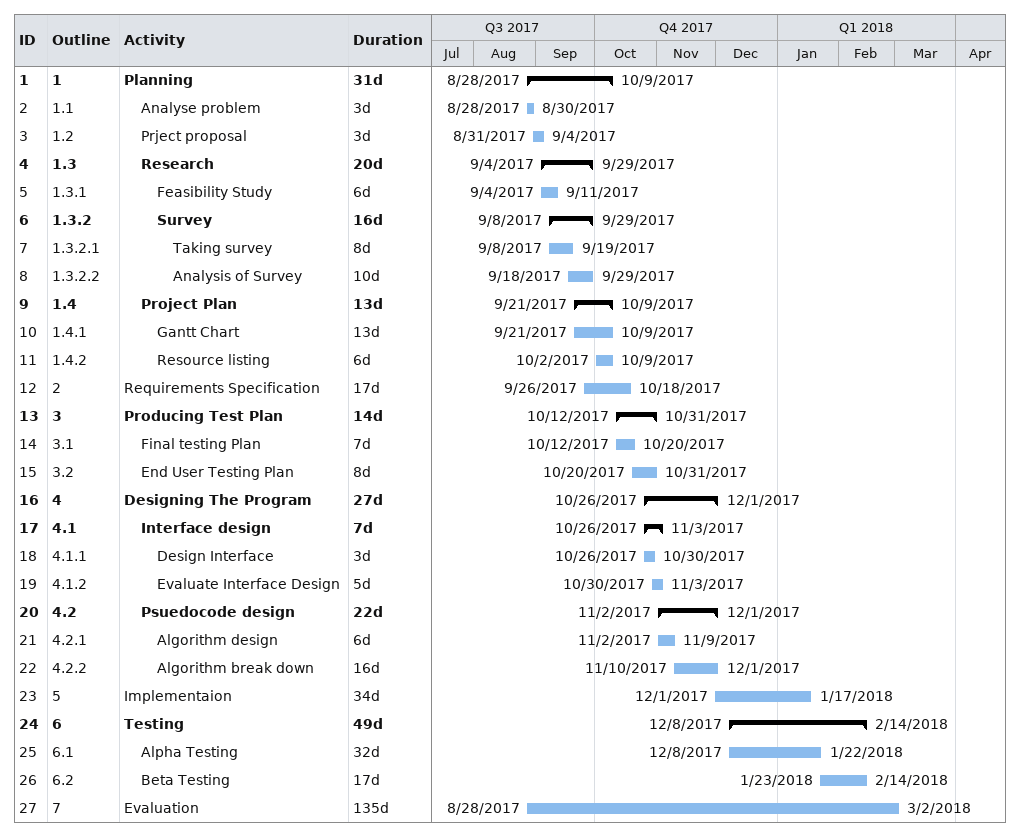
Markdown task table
| ID | WBS | Task | Duration | Start | Finish |
|---|---|---|---|---|---|
| 1 | 1 | **Planning** | 31d | 2017-08-28 | 2017-10-09 |
| 2 | 1.1 | Analyse problem | 3d | 2017-08-28 | 2017-08-30 |
| 3 | 1.2 | Prject proposal | 3d | 2017-08-31 | 2017-09-04 |
| 4 | 1.3 | **Research** | 20d | 2017-09-04 | 2017-09-29 |
| 5 | 1.3.1 | Feasibility Study | 6d | 2017-09-04 | 2017-09-11 |
| 6 | 1.3.2 | **Survey** | 16d | 2017-09-08 | 2017-09-29 |
| 7 | 1.3.2.1 | Taking survey | 8d | 2017-09-08 | 2017-09-19 |
| 8 | 1.3.2.2 | Analysis of Survey | 10d | 2017-09-18 | 2017-09-29 |
| 9 | 1.4 | **Project Plan** | 13d | 2017-09-21 | 2017-10-09 |
| 10 | 1.4.1 | Gantt Chart | 13d | 2017-09-21 | 2017-10-09 |
| 11 | 1.4.2 | Resource listing | 6d | 2017-10-02 | 2017-10-09 |
| 12 | 2 | Requirements Specification | 17d | 2017-09-26 | 2017-10-18 |
| 13 | 3 | **Producing Test Plan** | 14d | 2017-10-12 | 2017-10-31 |
| 14 | 3.1 | Final testing Plan | 7d | 2017-10-12 | 2017-10-20 |
| 15 | 3.2 | End User Testing Plan | 8d | 2017-10-20 | 2017-10-31 |
| 16 | 4 | **Designing The Program** | 27d | 2017-10-26 | 2017-12-01 |
| 17 | 4.1 | **Interface design** | 7d | 2017-10-26 | 2017-11-03 |
| 18 | 4.1.1 | Design Interface | 3d | 2017-10-26 | 2017-10-30 |
| 19 | 4.1.2 | Evaluate Interface Design | 5d | 2017-10-30 | 2017-11-03 |
| 20 | 4.2 | **Psuedocode design** | 22d | 2017-11-02 | 2017-12-01 |
| 21 | 4.2.1 | Algorithm design | 6d | 2017-11-02 | 2017-11-09 |
| 22 | 4.2.2 | Algorithm break down | 16d | 2017-11-10 | 2017-12-01 |
| 23 | 5 | Implementaion | 34d | 2017-12-01 | 2018-01-17 |
| 24 | 6 | **Testing** | 49d | 2017-12-08 | 2018-02-14 |
| 25 | 6.1 | Alpha Testing | 32d | 2017-12-08 | 2018-01-22 |
| 26 | 6.2 | Beta Testing | 17d | 2018-01-23 | 2018-02-14 |
| 27 | 7 | Evaluation | 135d | 2017-08-28 | 2018-03-02 |
